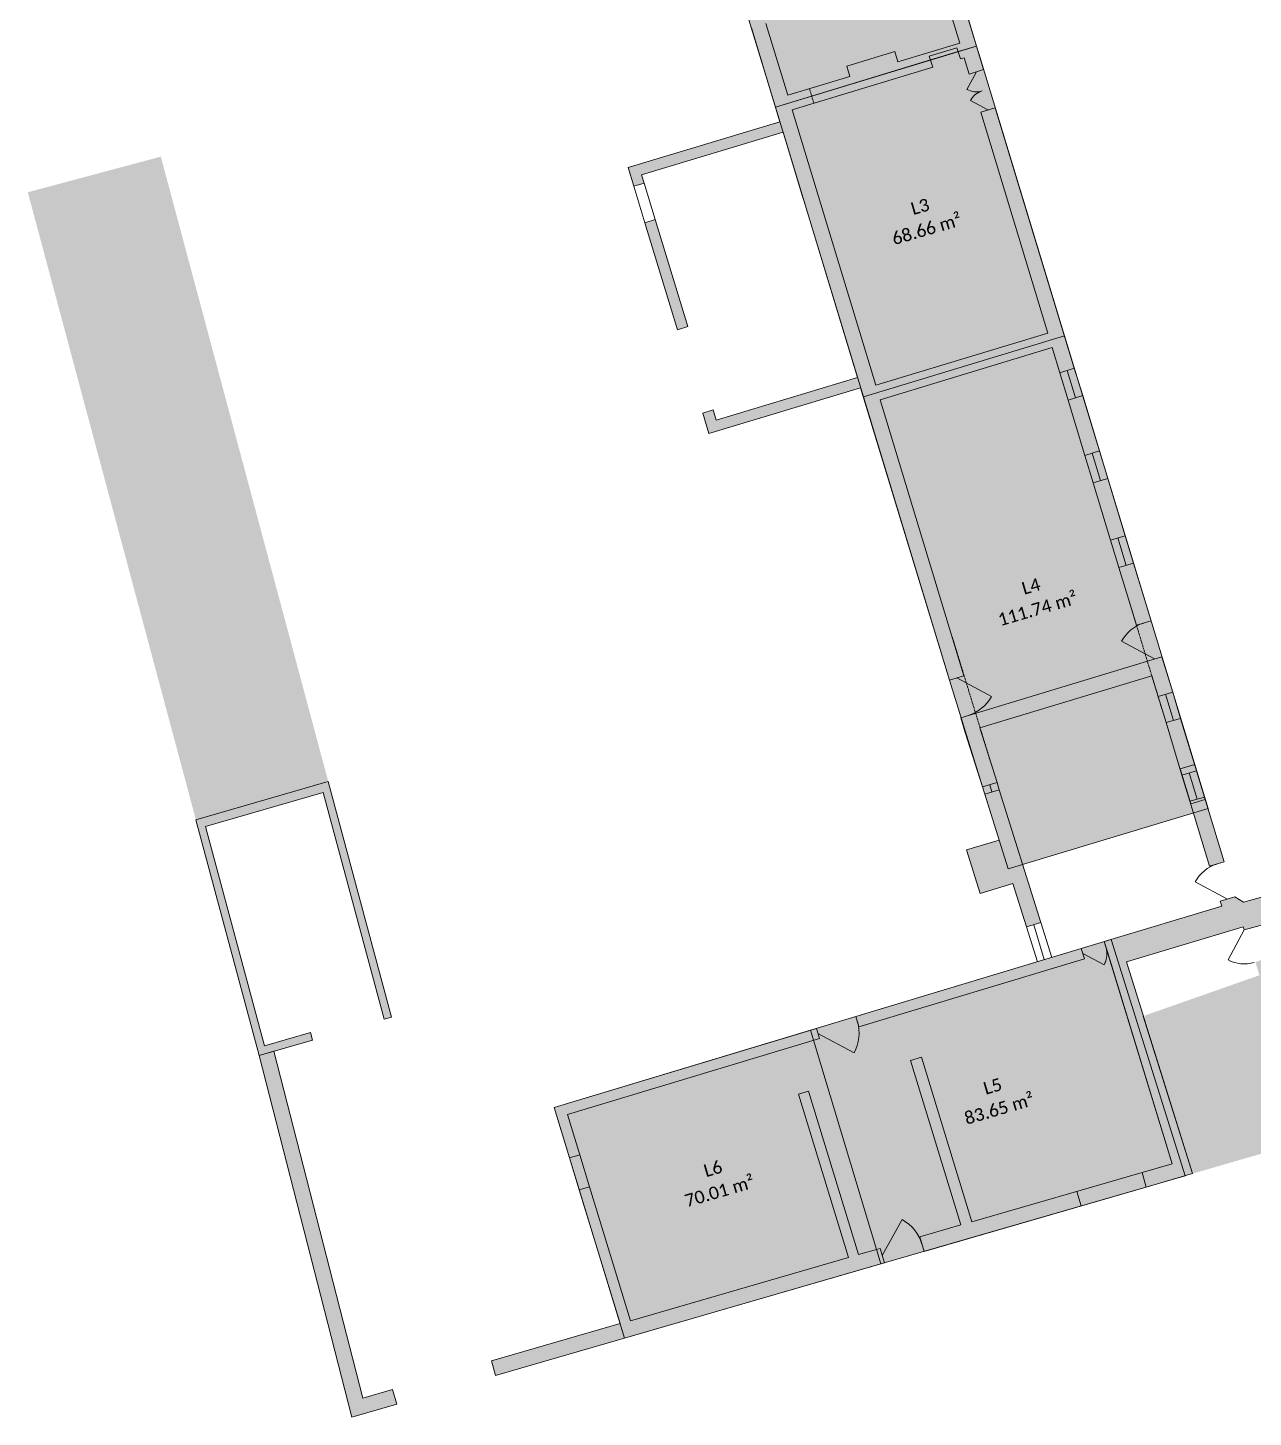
# Model space of a CAD drawing. Header units: centimetres. Extents: x 11703646 to 11712539, y 12092162 to 12100828.
# Drawn here: x 11704125 to 11708148, y 12092162 to 12096725 of the extents above; entities that cross this region are included whole.
import ezdxf

# ---------------------------------------------------------------- set-up
doc = ezdxf.new("R2010")
doc.units = ezdxf.units.CM
doc.header["$LTSCALE"] = 5
doc.linetypes.add('Lijnpatroon-11', pattern=[1.058075, 0.705383, -0.352692])
for name, color, linetype, lineweight in [('_Nieuw-4 massa', 7, 'Continuous', 5), ('Bestaand-4 massa', 7, 'Continuous', 9), ('Tekst-beschrijving', 7, 'Lijnpatroon-11', 13)]:
    doc.layers.add(name, color=color, linetype=linetype, lineweight=lineweight)
doc.layers.add('Oppervlakte-netto', color=5, linetype='Continuous', lineweight=5, true_color=0x0000ff)
doc.styles.add('Corbel', font='')
doc.styles.get('Corbel').set_extended_font_data('Corbel')

msp = doc.modelspace()

# ---------------------------------------------------------------- hatches: boundary and pattern name
at = {"layer": '_Nieuw-4 massa', "linetype": 'Continuous', "lineweight": 0, "true_color": 0x324a9a}
msp.add_hatch(color=175, dxfattribs=at).paths.add_polyline_path([(11707908.1, 12094291.4), (11707942.9, 12094176.7), (11707990.9, 12094190.8), (11707956.1, 12094305.4)])
at = {"layer": 'Bestaand-4 massa', "linetype": 'Continuous', "lineweight": 0, "transparency": 33554687}
for points in [[(11706604.4, 12096382.8), (11706849.1, 12095576.7), (11706384.7, 12095436.6), (11706374.5, 12095470.1), (11706341, 12095460), (11706361.3, 12095393), (11706859.3, 12095543.2), (11707150.8, 12094582.9), (11707198.6, 12094597.4), (11706923.6, 12095503.6), (11707488.1, 12095674.9), (11707513.1, 12095592.6), (11707560.9, 12095607.2), (11707301.3, 12096462.6), (11707253.4, 12096448.1), (11707473.6, 12095722.8), (11706909, 12095551.4), (11706634.5, 12096455.7), (11707095.8, 12096595.7), (11707084.7, 12096632), (11707175.6, 12096659.6), (11707186.7, 12096623.3), (11707199.1, 12096627), (11707215.4, 12096573.4), (11707263.2, 12096588), (11707207.4, 12096771.7), (11707159.6, 12096757.2), (11707184.6, 12096674.9), (11706981.7, 12096613.3), (11706971.3, 12096647.7), (11706813.4, 12096599.8), (11706823.8, 12096565.4), (11706620, 12096503.5), (11706548.3, 12096739.9), (11706500.4, 12096725.3), (11706594.3, 12096416.3), (11706096.3, 12096266.1), (11706114.9, 12096204.9), (11706148.4, 12096215), (11706140, 12096242.7)], [(11707314.5, 12094222.9), (11707266.6, 12094208.4), (11707313.9, 12094057.8), (11707206.6, 12094025.4), (11707251.6, 12093882.3), (11707358.9, 12093914.6), (11707403.6, 12093772.5), (11707451.4, 12093786.9)], [(11707797.3, 12092918), (11707949, 12092962), (11707731.9, 12093657.4), (11708115.7, 12093773.1), (11708118.9, 12093762.6), (11708268.4, 12093803.3), (11708231.8, 12093885.6), (11708116.1, 12093854), (11708087.9, 12093871.2), (11708040, 12093856.7), (11708044.9, 12093840.6), (11707659.2, 12093724.2), (11707882.3, 12092994.7), (11707783.4, 12092966)]]:
    msp.add_hatch(color=7, dxfattribs=at).paths.add_polyline_path(points)
at = {"layer": 'Bestaand-4 massa', "linetype": 'Continuous', "lineweight": 0}
for points in [[(11706184.7, 12096095.3), (11706151.2, 12096085.2), (11706257.9, 12095733.7), (11706291.4, 12095743.8)], [(11707540.4, 12095502.7), (11707595.6, 12095320.9), (11707643.4, 12095335.4), (11707588.3, 12095517.2)], [(11707670.7, 12095245.5), (11707728, 12095057), (11707680.1, 12095042.4), (11707622.9, 12095230.9)], [(11707755.3, 12094967), (11707812.8, 12094777.5), (11707764.9, 12094763), (11707707.4, 12094952.5)], [(11707815.2, 12094597.5), (11707835.8, 12094529.4), (11707883.8, 12094543.5), (11707848.5, 12094659.8), (11707188.3, 12094459.4), (11707202.9, 12094411.4), (11707259.1, 12094232.2), (11707307, 12094246.7), (11707250.6, 12094426.1)], [(11707910, 12094457.3), (11707862, 12094443.3), (11707914.3, 12094271.1), (11707962.3, 12094285.1)], [(11705052.6, 12093425.1), (11705059.1, 12093400.9), (11704883.9, 12093350.2), (11704676.8, 12094123.9), (11705111.2, 12094249.8), (11705318.4, 12093476.1), (11705294.4, 12093469.2), (11705094.9, 12094214.1), (11704708.5, 12094102.1), (11704901.5, 12093381.3)], [(11707940.4, 12094184.9), (11707988.4, 12094199), (11708053, 12093986.1), (11708005.2, 12093971.5)], [(11707583.6, 12093701.4), (11706843.6, 12093478.2), (11706853.3, 12093444.6), (11707593.8, 12093668)], [(11705852.6, 12093179.4), (11706714, 12093439.2), (11706723.7, 12093405.5), (11705896.3, 12093156), (11705936.7, 12093024), (11705903.2, 12093013.9)], [(11705322.1, 12092252.7), (11705224.7, 12092224.4), (11704932, 12093364.1), (11704883.9, 12093350.2), (11705189.1, 12092162.1), (11705336.1, 12092204.7)], [(11707067.3, 12092706.4), (11707797.3, 12092918), (11707783.4, 12092966), (11707224.3, 12092804), (11707058.9, 12093344.7), (11707022.6, 12093333.7), (11707187.8, 12092793.4), (11707053.4, 12092754.4)], [(11705968.8, 12092918.8), (11706103.3, 12092479.1), (11706818.9, 12092686.5), (11706654.9, 12093222.8), (11706688.4, 12093232.9), (11706852.5, 12092696.2), (11706923.3, 12092716.7), (11706937.2, 12092668.7), (11705660.8, 12092298.8), (11705646.8, 12092346.8), (11706069.6, 12092469.4), (11705935.3, 12092908.7)]]:
    msp.add_hatch(color=7, dxfattribs=at).paths.add_polyline_path(points)
at = {"layer": 'Bestaand-4 massa', "linetype": 'Continuous', "lineweight": 0, "true_color": 0x4c4c4c, "transparency": 33554623}
msp.add_hatch(color=251, dxfattribs=at).paths.add_polyline_path([(11708312.4, 12093714.9), (11708429.4, 12093451.8), (11708275.2, 12093405.7), (11708372.7, 12093084.8), (11707949, 12092962), (11707790.5, 12093480.6), (11708168.6, 12093613.6), (11708155.5, 12093656.8)])
at = {"layer": 'Oppervlakte-netto', "linetype": 'Continuous', "lineweight": 0, "true_color": 0xffde74, "transparency": 33554687}
msp.add_hatch(color=41, dxfattribs=at).paths.add_polyline_path([(11706266.6, 12097495.6), (11706376.1, 12097134.9), (11706397.4, 12097064.9), (11706579.4, 12096465.1), (11707239.7, 12096665.5), (11707036.4, 12097335.3), (11706812.5, 12097267.3), (11706807.7, 12097265.9), (11706698.2, 12097626.6)])
at = {"layer": 'Oppervlakte-netto', "linetype": 'Continuous', "lineweight": 0, "true_color": 0x4d1d00, "transparency": 33554585}
msp.add_hatch(color=38, dxfattribs=at).paths.add_polyline_path([(11706579.4, 12096465.1), (11706868.5, 12095513), (11707528.7, 12095713.4), (11707247.1, 12096641.1), (11707239.7, 12096665.5), (11707179.4, 12096647.2), (11707088.8, 12096619.7)])
at = {"layer": 'Oppervlakte-netto', "linetype": 'Continuous', "lineweight": 0, "true_color": 0xb83800, "transparency": 33554585}
msp.add_hatch(color=22, dxfattribs=at).paths.add_polyline_path([(11707999.8, 12094161.5), (11707528.7, 12095713.4), (11706868.5, 12095513), (11707150.8, 12094582.9), (11707259.1, 12094232.2), (11707313.9, 12094057.8), (11707343.6, 12093963.4)])
at = {"layer": 'Oppervlakte-netto', "linetype": 'Continuous', "lineweight": 0, "true_color": 0xcd9590, "transparency": 33554585}
msp.add_hatch(color=33, dxfattribs=at).paths.add_polyline_path([(11706694.4, 12093433.3), (11706926, 12092665.5), (11707924.7, 12092954.9), (11707682.3, 12093731.2), (11707583.6, 12093701.4)])
at = {"layer": 'Oppervlakte-netto', "linetype": 'Continuous', "lineweight": 0, "true_color": 0x808000, "transparency": 33554585}
msp.add_hatch(color=56, dxfattribs=at).paths.add_polyline_path([(11705852.6, 12093179.4), (11706083.7, 12092421.3), (11706926, 12092665.5), (11706694.4, 12093433.3)])

# ---------------------------------------------------------------- linework, layer by layer
at = {"layer": '_Nieuw-4 massa', "flags": 128}
msp.add_lwpolyline([(11707908.1, 12094291.4), (11707942.9, 12094176.7), (11707990.9, 12094190.8), (11707956.1, 12094305.4)], close=True, dxfattribs=at)
at = {"layer": 'Bestaand-4 massa'}
for p, q in [((11706500.4, 12096725.3), (11706594.3, 12096416.3)), ((11707186.7, 12096623.3), (11707199.1, 12096627)), ((11707199.1, 12096627), (11707186.7, 12096623.3)), ((11706634.5, 12096455.7), (11707095.8, 12096595.7)), ((11706823.8, 12096565.4), (11706620, 12096503.5)), ((11706594.3, 12096416.3), (11706096.3, 12096266.1)), ((11706604.4, 12096382.8), (11706671, 12096163.3)), ((11706604.4, 12096382.8), (11706671, 12096163.3)), ((11706148.4, 12096215), (11706114.9, 12096204.8)), ((11706114.9, 12096204.8), (11706151, 12096085.2)), ((11706148.4, 12096215), (11706184.7, 12096095.3)), ((11706184.7, 12096095.3), (11706151, 12096085.2)), ((11707513.1, 12095592.6), (11707540.4, 12095502.7)), ((11707537, 12095599.9), (11707564.3, 12095510)), ((11707560.9, 12095607.2), (11707588.3, 12095517.2)), ((11706859.3, 12095543.2), (11707150.8, 12094582.9)), ((11707595.6, 12095320.9), (11707622.9, 12095230.9)), ((11707619.5, 12095328.1), (11707646.8, 12095238.2)), ((11707643.4, 12095335.4), (11707670.7, 12095245.5)), ((11707680.1, 12095042.4), (11707707.4, 12094952.5)), ((11707704, 12095049.7), (11707731.3, 12094959.7)), ((11707728, 12095057), (11707755.3, 12094967)), ((11707812.8, 12094777.5), (11707764.9, 12094763)), ((11707198.6, 12094597.4), (11707150.8, 12094582.9)), ((11707835.8, 12094529.4), (11707862, 12094443.3)), ((11707859.8, 12094536.4), (11707886, 12094450.3)), ((11707883.8, 12094543.5), (11707910, 12094457.3)), ((11707188.3, 12094459.4), (11707202.9, 12094411.4)), ((11707307, 12094246.7), (11707314.5, 12094222.9)), ((11707914.3, 12094271.1), (11707940.4, 12094184.9)), ((11707938.3, 12094278.1), (11707964.4, 12094191.9)), ((11707962.3, 12094285.1), (11707988.4, 12094199)), ((11707259.1, 12094232.2), (11707266.6, 12094208.4)), ((11707314.5, 12094222.9), (11707266.6, 12094208.4)), ((11707283.1, 12094239.5), (11707290.5, 12094215.6)), ((11704684.5, 12094095.1), (11704684.4, 12094095.1)), ((11707403.6, 12093772.5), (11707358.9, 12093914.6)), ((11707451.4, 12093786.9), (11707403.6, 12093772.5)), ((11707451.4, 12093786.9), (11707487.4, 12093672.4)), ((11707403.6, 12093772.5), (11707439.5, 12093658)), ((11707427.5, 12093779.7), (11707462.2, 12093664.8)), ((11705318.4, 12093476.1), (11705294.4, 12093469.2)), ((11704877.5, 12093374.4), (11704877.5, 12093374.4)), ((11705903.2, 12093013.9), (11705935.3, 12092908.7)), ((11705936.7, 12093024), (11705968.8, 12092918.8)), ((11707053.4, 12092754.4), (11707187.8, 12092793.4))]:
    msp.add_line(p, q, dxfattribs=at)
at = {"layer": 'Bestaand-4 massa', "color": 7, "linetype": 'Continuous', "lineweight": 9, "flags": 128}
for points in [[(11706500.4, 12096725.3), (11706594.3, 12096416.3), (11706096.3, 12096266.1), (11706114.9, 12096204.9), (11706148.4, 12096215), (11706140, 12096242.7), (11706604.4, 12096382.8), (11706849.1, 12095576.7), (11706384.7, 12095436.6), (11706374.5, 12095470.1), (11706341, 12095460), (11706361.3, 12095393), (11706859.3, 12095543.2), (11707150.8, 12094582.9), (11707198.6, 12094597.4), (11706923.6, 12095503.6), (11707488.1, 12095674.9), (11707513.1, 12095592.6), (11707560.9, 12095607.2), (11707301.3, 12096462.6), (11707253.4, 12096448.1), (11707473.6, 12095722.8), (11706909, 12095551.4), (11706634.5, 12096455.7), (11707095.8, 12096595.7), (11707084.7, 12096632), (11707175.6, 12096659.6), (11707186.7, 12096623.3), (11707199.1, 12096627), (11707215.4, 12096573.4), (11707263.2, 12096588), (11707207.4, 12096771.7)], [(11707159.6, 12096757.2), (11707184.6, 12096674.9), (11706981.7, 12096613.3), (11706971.3, 12096647.7), (11706813.4, 12096599.8), (11706823.8, 12096565.4), (11706620, 12096503.5), (11706548.3, 12096739.9)]]:
    msp.add_lwpolyline(points, dxfattribs=at)
at = {"layer": 'Bestaand-4 massa', "flags": 128}
for points in [[(11707239.3, 12096580.7), (11707208.4, 12096522.9, 0.198912), (11707258.3, 12096518)], [(11707277.3, 12096455.4), (11707219.6, 12096486.2, -0.198912), (11707258.3, 12096518)], [(11707824.6, 12094652.6), (11707716.1, 12094710.5, -0.198912), (11707788.9, 12094770.3)], [(11707174.7, 12094590.1), (11707288.5, 12094529.3, -0.198912), (11707212.2, 12094466.7)], [(11708064, 12093864), (11707958.1, 12093920.5, -0.198912), (11708029.1, 12093978.8)], [(11708118.9, 12093762.6), (11708066.2, 12093664, 0.198912), (11708151.3, 12093655.6)], [(11706718.8, 12093422.3), (11706838.1, 12093358.3, 0.198912), (11706848.5, 12093461.4)], [(11706930.3, 12092692.7), (11706995.6, 12092811.3, -0.198912), (11707060.3, 12092730.4)]]:
    msp.add_lwpolyline(points, format="xyb", dxfattribs=at)
at = {"layer": 'Bestaand-4 massa', "linetype": 'Continuous', "lineweight": 9, "flags": 128}
for points in [[(11706184.7, 12096095.3), (11706151.2, 12096085.2), (11706257.9, 12095733.7), (11706291.4, 12095743.8)], [(11707540.4, 12095502.7), (11707595.6, 12095320.9), (11707643.4, 12095335.4), (11707588.3, 12095517.2)], [(11707670.7, 12095245.5), (11707728, 12095057), (11707680.1, 12095042.4), (11707622.9, 12095230.9)], [(11707755.3, 12094967), (11707812.8, 12094777.5), (11707764.9, 12094763), (11707707.4, 12094952.5)], [(11707815.2, 12094597.5), (11707835.8, 12094529.4), (11707883.8, 12094543.5), (11707848.5, 12094659.8), (11707188.3, 12094459.4), (11707202.9, 12094411.4), (11707259.1, 12094232.2), (11707307, 12094246.7), (11707250.6, 12094426.1)], [(11707910, 12094457.3), (11707862, 12094443.3), (11707914.3, 12094271.1), (11707962.3, 12094285.1)], [(11705052.6, 12093425.1), (11705059.1, 12093400.9), (11704883.9, 12093350.2), (11704676.8, 12094123.9), (11705111.2, 12094249.8), (11705318.4, 12093476.1), (11705294.4, 12093469.2), (11705094.9, 12094214.1), (11704708.5, 12094102.1), (11704901.5, 12093381.3)], [(11707314.5, 12094222.9), (11707266.6, 12094208.4), (11707313.9, 12094057.8), (11707206.6, 12094025.4), (11707251.6, 12093882.3), (11707358.9, 12093914.6), (11707403.6, 12093772.5), (11707451.4, 12093786.9)], [(11707940.4, 12094184.9), (11707988.4, 12094199), (11708053, 12093986.1), (11708005.2, 12093971.5)], [(11707797.3, 12092918), (11707949, 12092962), (11707731.9, 12093657.4), (11708115.7, 12093773.1), (11708118.9, 12093762.6), (11708268.4, 12093803.3), (11708231.8, 12093885.6), (11708116.1, 12093854), (11708087.9, 12093871.2), (11708040, 12093856.7), (11708044.9, 12093840.6), (11707659.2, 12093724.2), (11707882.3, 12092994.7), (11707783.4, 12092966)], [(11707583.6, 12093701.4), (11706843.6, 12093478.2), (11706853.3, 12093444.6), (11707593.8, 12093668)], [(11705852.6, 12093179.4), (11706714, 12093439.2), (11706723.7, 12093405.5), (11705896.3, 12093156), (11705936.7, 12093024), (11705903.2, 12093013.9)], [(11705322.1, 12092252.7), (11705224.7, 12092224.4), (11704932, 12093364.1), (11704883.9, 12093350.2), (11705189.1, 12092162.1), (11705336.1, 12092204.7)], [(11707067.3, 12092706.4), (11707797.3, 12092918), (11707783.4, 12092966), (11707224.3, 12092804), (11707058.9, 12093344.7), (11707022.6, 12093333.7), (11707187.8, 12092793.4), (11707053.4, 12092754.4)], [(11705968.8, 12092918.8), (11706103.3, 12092479.1), (11706818.9, 12092686.5), (11706654.9, 12093222.8), (11706688.4, 12093232.9), (11706852.5, 12092696.2), (11706923.3, 12092716.7), (11706937.2, 12092668.7), (11705660.8, 12092298.8), (11705646.8, 12092346.8), (11706069.6, 12092469.4), (11705935.3, 12092908.7)]]:
    msp.add_lwpolyline(points, close=True, dxfattribs=at)
at = {"layer": 'Bestaand-4 massa', "transparency": 33554687}
for points in [[(11706604.4, 12096382.8, 9929.4), (11706605.1, 12096380.4, 9929.4)], [(11706291.4, 12095743.8, -9929.4), (11706257.9, 12095733.7, -9929.4)], [(11707313.9, 12094057.8, -9929.4), (11707206.6, 12094025.4, -9929.4)], [(11707251.6, 12093882.3, -9929.4), (11707206.6, 12094025.4, -9929.4)], [(11708053, 12093986.1, 9956.7), (11708005.2, 12093971.5, 0)], [(11707358.9, 12093914.6, -9929.4), (11707251.6, 12093882.3, -9929.4)], [(11708118.9, 12093762.6, 9932.9), (11708115.7, 12093773.1, 9932.9)], [(11707583.6, 12093701.4, 9929.4), (11707593.8, 12093668, 9929.4)], [(11707659.2, 12093724.2, 9929.4), (11707669.4, 12093690.8, 9929.4)], [(11707669.4, 12093690.8, 9929.4), (11707882.3, 12092994.7, 9929.4)], [(11707949, 12092962, 0), (11707786.4, 12093479.4, 9929.4)], [(11705059.1, 12093400.9, -64.8), (11705052.6, 12093425.1, 22.7)], [(11707797.3, 12092918, 9111.5), (11707783.4, 12092966, 0)], [(11707583, 12092855.9, 8089.2), (11707569, 12092903.9, 0)]]:
    msp.add_polyline3d(points, dxfattribs=at)
at = {"layer": 'Bestaand-4 massa'}
msp.add_polyline3d([(11707588.7, 12093684.7, 9929.4), (11707658.4, 12093647.6, 9929.4), (11707659.3, 12093649.4, 9929.4), (11707660.2, 12093651.1, 9929.4), (11707661, 12093652.9, 9929.4), (11707661.7, 12093654.6, 9929.4), (11707662.5, 12093656.4, 9929.4), (11707663.1, 12093658.3, 9929.4), (11707663.8, 12093660.1, 9929.4), (11707664.3, 12093661.9, 9929.4), (11707664.9, 12093663.8, 9929.4), (11707665.4, 12093665.7, 9929.4), (11707665.8, 12093667.6, 9929.4), (11707666.2, 12093669.5, 9929.4), (11707666.5, 12093671.4, 9929.4), (11707666.9, 12093673.3, 9929.4), (11707667.1, 12093675.2, 9929.4), (11707667.3, 12093677.1, 9929.4), (11707667.5, 12093679.1, 9929.4), (11707667.6, 12093681, 9929.4), (11707667.7, 12093682.9, 9929.4), (11707667.7, 12093684.9, 9929.4), (11707667.7, 12093686.8, 9929.4), (11707667.6, 12093688.8, 9929.4), (11707667.5, 12093690.7, 9929.4), (11707667.3, 12093692.6, 9929.4), (11707667.1, 12093694.5, 9929.4), (11707666.8, 12093696.5, 9929.4), (11707666.5, 12093698.4, 9929.4), (11707666.1, 12093700.3, 9929.4), (11707665.7, 12093702.2, 9929.4), (11707665.3, 12093704.1, 9929.4), (11707664.8, 12093705.9, 9929.4), (11707664.2, 12093707.8, 9929.4)], dxfattribs=at)
at = {"layer": 'Bestaand-4 massa', "color": 251, "linetype": 'Continuous', "true_color": 0x4c4c4c, "transparency": 33554623}
msp.add_solid([(11704124.7, 12096185.1), (11704561.4, 12096302.1), (11704676.7, 12094123.9), (11705111.2, 12094249.8)], dxfattribs=at)
at = {"layer": 'Oppervlakte-netto', "flags": 128}
for points in [[(11706266.6, 12097495.6), (11706376.1, 12097134.9), (11706397.4, 12097064.9), (11706579.4, 12096465.1), (11707239.7, 12096665.5), (11707036.4, 12097335.3), (11706812.5, 12097267.3), (11706807.7, 12097265.9), (11706698.2, 12097626.6)], [(11706579.4, 12096465.1), (11706868.5, 12095513), (11707528.7, 12095713.4), (11707247.1, 12096641.1), (11707239.7, 12096665.5), (11707179.4, 12096647.2), (11707088.8, 12096619.7), (11707088.8, 12096619.7)], [(11707999.8, 12094161.5), (11707528.7, 12095713.4), (11706868.5, 12095513), (11707150.8, 12094582.9), (11707259.1, 12094232.2), (11707313.9, 12094057.8), (11707313.9, 12094057.8), (11707343.6, 12093963.4)], [(11706694.4, 12093433.3), (11706926, 12092665.5), (11707924.7, 12092954.9), (11707682.3, 12093731.2), (11707583.6, 12093701.4)], [(11705852.6, 12093179.4), (11706083.7, 12092421.3), (11706926, 12092665.5), (11706694.4, 12093433.3)]]:
    msp.add_lwpolyline(points, close=True, dxfattribs=at)
at = {"layer": 'Tekst-beschrijving'}
for p, q in [((11706691.3, 12096525.1), (11706705.8, 12096477.3)), ((11707742.8, 12094835.8), (11707848.9, 12094486.4)), ((11707159.2, 12094727.5), (11707288.1, 12094306.8))]:
    msp.add_line(p, q, dxfattribs=at)

# ---------------------------------------------------------------- texts
at = {"layer": 'Tekst-beschrijving', "color": 16, "true_color": 0x800000, "char_height": 41.424, "attachment_point": 2, "rotation": 16.2812, "line_spacing_factor": 1.11738, "style": 'Corbel'}
for s, insert in [('L3\\P68.66 m²{\\H0.2778x; }{\\fArialUnicodeMS|b0|i0|c0|p0;\\H0.3044x;\\P}{\\fArial|b0|i0|c0|p0;\\H0.5479x; }', (11707048.7, 12096158.2)), ('L4\\P111.74 m²{\\H0.2778x; }{\\fArialUnicodeMS|b0|i0|c0|p0;\\H0.3044x;\\P}{\\fArial|b0|i0|c0|p0;\\H0.5479x; }', (11707412.9, 12094911.2)), ('L5\\P83.65 m²{\\H0.2778x; }{\\fArialUnicodeMS|b0|i0|c0|p0;\\H0.3044x;\\P}{\\fArial|b0|i0|c0|p0;\\H0.5479x; }', (11707286.8, 12093269.1)), ('L6\\P70.01 m²{\\H0.2778x; }{\\fArialUnicodeMS|b0|i0|c0|p0;\\H0.3044x;\\P}{\\fArial|b0|i0|c0|p0;\\H0.5479x; }', (11706368.6, 12092998.3))]:
    msp.add_mtext(s, dxfattribs=dict(at, insert=insert))

doc.saveas('drawing.dxf')
